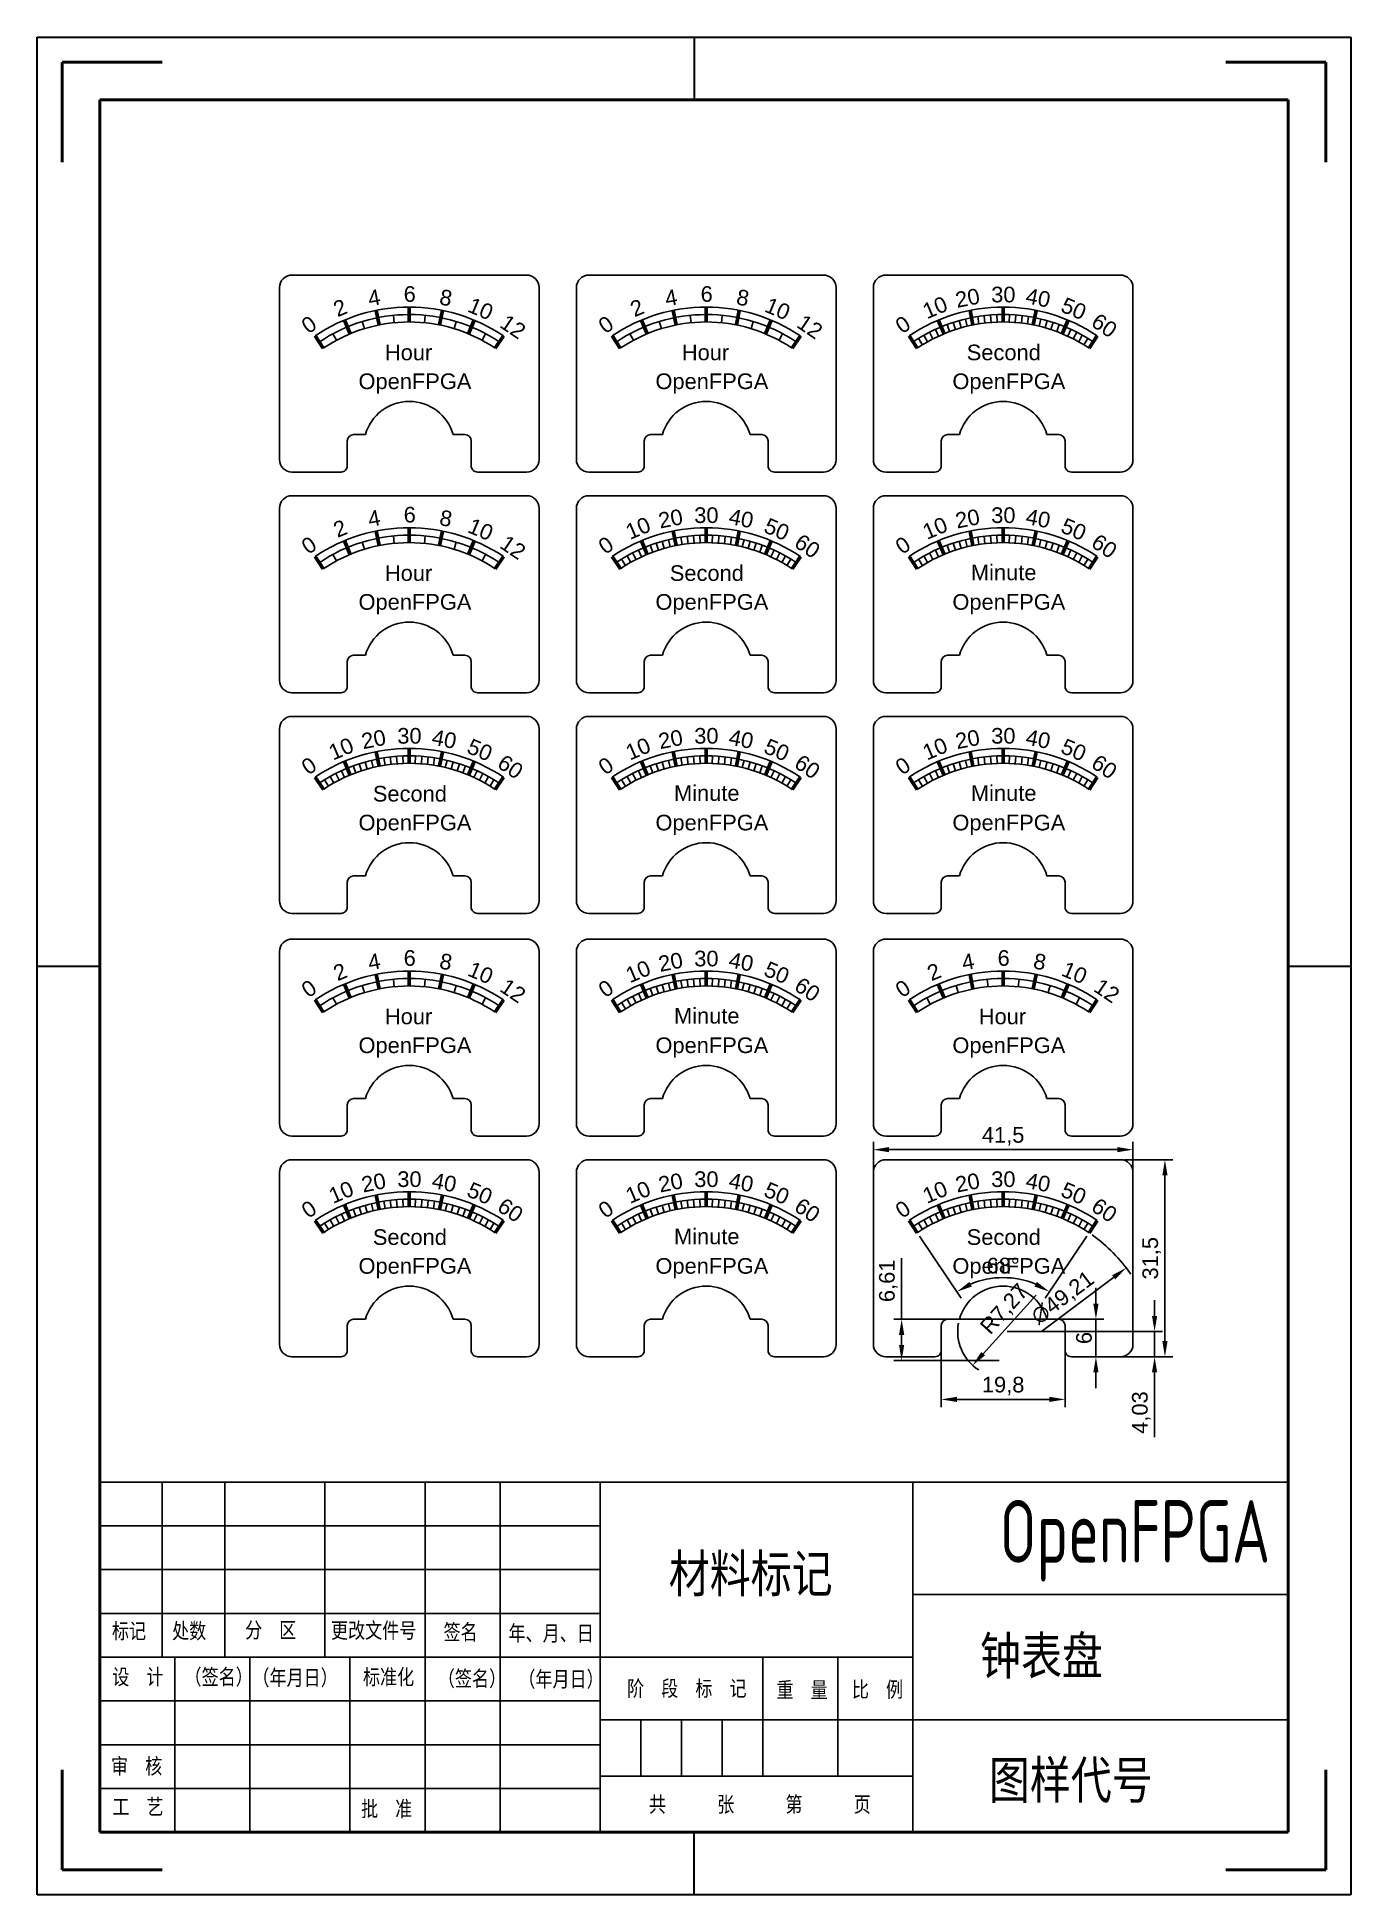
# Model space of a CAD drawing. Header units: millimetres. Extents: x 126 to 336, y 17 to 314.
import ezdxf

# ---------------------------------------------------------------- set-up
doc = ezdxf.new("R2010")
doc.units = ezdxf.units.MM
doc.layers.add('总内框线', color=7, linetype='Continuous', lineweight=50)
doc.layers.add('总外框线', color=7, linetype='Continuous', lineweight=30)
doc.styles.get("Standard").update_dxf_attribs({"font": 'arial.ttf'})
doc.styles.add('陈杰（2）', font='gbenor.shx', dxfattribs={"width": 0.8, "bigfont": 'gbcbig.shx'})
doc.dimstyles.new('ISO-25', dxfattribs={"dimtxt": 2.5, "dimasz": 2.5, "dimexe": 1.25, "dimexo": 0.625, "dimtad": 1, "dimtxsty": 'Standard', "dimcen": 2.5, "dimadec": 0, "dimazin": 0, "dimtfac": 1, "dimtmove": 0, "dimatfit": 3, "dimfxl": 1, "dimarcsym": 0})

# ---------------------------------------------------------------- blocks, each defined once
blk = doc.blocks.new('*D28')
at = {"color": 0, "lineweight": -2, "transparency": 16777216}
for p, q in [((259.23, 119.51), (259.23, 137.49)), ((300.73, 119.51), (300.73, 137.49)), ((261.73, 136.24), (298.23, 136.24))]:
    blk.add_line(p, q, dxfattribs=at)
at = {"color": 0, "transparency": 16777216}
for points in [[(261.73, 136.66), (261.73, 135.83), (259.23, 136.24)], [(298.23, 136.66), (298.23, 135.83), (300.73, 136.24)]]:
    blk.add_solid(points, dxfattribs=at)
at = {"layer": 'Defpoints', "color": 0, "transparency": 16777216}
for p in [(300.73, 136.24), (259.23, 118.88), (300.73, 118.88)]:
    blk.add_point(p, dxfattribs=at)
at = {"color": 0, "transparency": 16777216, "insert": (279.98, 138.37), "char_height": 2.5, "attachment_point": 5}
blk.add_mtext('41,5', dxfattribs=at)
blk = doc.blocks.new('*D29')
at = {"color": 0, "lineweight": -2, "transparency": 16777216}
for p, q in [((299.36, 134.63), (307.09, 134.63)), ((305.84, 132.13), (305.84, 105.63)), ((299.36, 103.13), (307.09, 103.13))]:
    blk.add_line(p, q, dxfattribs=at)
at = {"color": 0, "transparency": 16777216}
for points in [[(305.43, 132.13), (306.26, 132.13), (305.84, 134.63)], [(305.43, 105.63), (306.26, 105.63), (305.84, 103.13)]]:
    blk.add_solid(points, dxfattribs=at)
at = {"layer": 'Defpoints', "color": 0, "transparency": 16777216}
for p in [(298.73, 134.63), (298.73, 103.13), (305.84, 103.13)]:
    blk.add_point(p, dxfattribs=at)
at = {"color": 0, "transparency": 16777216, "insert": (303.72, 118.88), "char_height": 2.5, "attachment_point": 5, "rotation": 90}
blk.add_mtext('31,5', dxfattribs=at)
blk = doc.blocks.new('*D30')
at = {"color": 0, "lineweight": -2, "transparency": 16777216}
blk.add_line((285.26, 112.99), (276.78, 103.62), dxfattribs=at)
blk.add_arc((279.98, 107.16), 7.27, 169.1858, 237.7189, dxfattribs=at)
at = {"color": 0, "transparency": 16777216}
blk.add_solid([(276.47, 103.9), (277.09, 103.34), (275.1, 101.77)], dxfattribs=at)
at = {"layer": 'Defpoints', "color": 0, "transparency": 16777216}
for p in [(279.98, 107.16), (275.1, 101.77)]:
    blk.add_point(p, dxfattribs=at)
at = {"color": 0, "transparency": 16777216, "insert": (280.28, 110.66), "char_height": 2.5, "attachment_point": 5, "rotation": 47.8711}
blk.add_mtext('R7,27', dxfattribs=at)
blk = doc.blocks.new('*D31')
at = {"color": 0, "lineweight": -2, "transparency": 16777216}
for p, q in [((270.08, 105.51), (270.08, 95.06)), ((289.88, 105.51), (289.88, 95.06)), ((272.58, 96.31), (287.38, 96.31))]:
    blk.add_line(p, q, dxfattribs=at)
at = {"color": 0, "transparency": 16777216}
for points in [[(272.58, 96.73), (272.58, 95.9), (270.08, 96.31)], [(287.38, 96.73), (287.38, 95.9), (289.88, 96.31)]]:
    blk.add_solid(points, dxfattribs=at)
at = {"layer": 'Defpoints', "color": 0, "transparency": 16777216}
for p in [(270.08, 106.13), (289.88, 106.13), (289.88, 96.31)]:
    blk.add_point(p, dxfattribs=at)
at = {"color": 0, "transparency": 16777216, "insert": (279.98, 98.44), "char_height": 2.5, "attachment_point": 5}
blk.add_mtext('19,8', dxfattribs=at)
blk = doc.blocks.new('*D32')
at = {"color": 0, "lineweight": -2, "transparency": 16777216}
for p, q in [((294.81, 111.63), (294.81, 114.13)), ((288.56, 109.13), (296.06, 109.13)), ((294.81, 109.13), (294.81, 103.13)), ((295.43, 103.13), (296.06, 103.13)), ((294.81, 100.63), (294.81, 98.13))]:
    blk.add_line(p, q, dxfattribs=at)
at = {"color": 0, "transparency": 16777216}
for points in [[(294.39, 111.63), (295.22, 111.63), (294.81, 109.13)], [(294.39, 100.63), (295.22, 100.63), (294.81, 103.13)]]:
    blk.add_solid(points, dxfattribs=at)
at = {"layer": 'Defpoints', "color": 0, "transparency": 16777216}
for p in [(287.93, 109.13), (294.81, 103.13), (294.81, 103.13)]:
    blk.add_point(p, dxfattribs=at)
at = {"color": 0, "transparency": 16777216, "insert": (292.91, 106.13), "char_height": 2.5, "attachment_point": 5, "rotation": 90}
blk.add_mtext('6', dxfattribs=at)
blk = doc.blocks.new('*D33')
at = {"color": 0, "lineweight": -2, "transparency": 16777216}
for p, q in [((304.19, 109.66), (304.19, 112.16)), ((280.61, 107.16), (305.44, 107.16)), ((304.19, 107.16), (304.19, 103.13)), ((295.43, 103.13), (305.44, 103.13)), ((304.19, 100.63), (304.19, 90.29))]:
    blk.add_line(p, q, dxfattribs=at)
at = {"color": 0, "transparency": 16777216}
for points in [[(303.77, 109.66), (304.6, 109.66), (304.19, 107.16)], [(303.77, 100.63), (304.6, 100.63), (304.19, 103.13)]]:
    blk.add_solid(points, dxfattribs=at)
at = {"layer": 'Defpoints', "color": 0, "transparency": 16777216}
for p in [(279.98, 107.16), (294.81, 103.13), (304.19, 103.13)]:
    blk.add_point(p, dxfattribs=at)
at = {"color": 0, "transparency": 16777216, "insert": (302.06, 94.21), "char_height": 2.5, "attachment_point": 5, "rotation": 90}
blk.add_mtext('4,03', dxfattribs=at)
blk = doc.blocks.new('*D34')
at = {"color": 0, "lineweight": -2, "transparency": 16777216}
for p, q in [((266.61, 122.43), (273.28, 112.5)), ((293.36, 122.43), (286.68, 112.5))]:
    blk.add_line(p, q, dxfattribs=at)
blk.add_arc((279.98, 102.53), 13.26, 66.9169, 113.0831, dxfattribs=at)
at = {"color": 0, "transparency": 16777216}
for points in [[(274.98, 114.36), (274.58, 115.09), (272.59, 113.53)], [(285.38, 115.09), (284.98, 114.36), (287.38, 113.53)]]:
    blk.add_solid(points, dxfattribs=at)
at = {"layer": 'Defpoints', "color": 0, "transparency": 16777216}
for p in [(264.93, 124.92), (295.03, 124.92), (266.26, 122.95), (293.71, 122.95), (282.58, 115.53)]:
    blk.add_point(p, dxfattribs=at)
at = {"color": 0, "transparency": 16777216, "insert": (279.98, 117.69), "char_height": 2.5, "attachment_point": 5}
blk.add_mtext('68°', dxfattribs=at)
blk = doc.blocks.new('*D35')
at = {"color": 0, "lineweight": -2, "transparency": 16777216}
blk.add_line((286.12, 107.15), (297.64, 115.82), dxfattribs=at)
blk.add_arc((279.98, 102.53), 24.61, 34.0599, 54.6448, dxfattribs=at)
at = {"color": 0, "transparency": 16777216}
blk.add_solid([(297.39, 116.16), (297.9, 115.49), (299.64, 117.33)], dxfattribs=at)
at = {"layer": 'Defpoints', "color": 0, "transparency": 16777216}
for p in [(299.64, 117.33), (260.32, 87.73)]:
    blk.add_point(p, dxfattribs=at)
at = {"color": 0, "transparency": 16777216, "insert": (289.58, 112.47), "char_height": 2.5, "attachment_point": 5, "rotation": 36.9704}
blk.add_mtext('∅49,21', dxfattribs=at)
blk = doc.blocks.new('*D36')
at = {"color": 0, "lineweight": -2, "transparency": 16777216}
for p, q in [((263.75, 109.13), (263.75, 118.91)), ((287.1, 109.13), (262.5, 109.13)), ((263.75, 105.03), (263.75, 106.63)), ((279.36, 102.53), (262.5, 102.53))]:
    blk.add_line(p, q, dxfattribs=at)
at = {"color": 0, "transparency": 16777216}
for points in [[(263.33, 106.63), (264.17, 106.63), (263.75, 109.13)], [(263.33, 105.03), (264.17, 105.03), (263.75, 102.53)]]:
    blk.add_solid(points, dxfattribs=at)
at = {"layer": 'Defpoints', "color": 0, "transparency": 16777216}
for p in [(263.75, 109.13), (287.72, 109.13), (279.98, 102.53)]:
    blk.add_point(p, dxfattribs=at)
at = {"color": 0, "transparency": 16777216, "insert": (261.62, 115.27), "char_height": 2.5, "attachment_point": 5, "rotation": 90}
blk.add_mtext('6,61', dxfattribs=at)

msp = doc.modelspace()

# ---------------------------------------------------------------- linework, layer by layer
at = {"lineweight": 60}
for p, q in [((180.222, 268.09), (179.757, 270.417)), ((185.044, 268.567), (185.044, 270.94)), ((189.866, 268.09), (190.331, 270.417)), ((227.691, 268.09), (227.226, 270.417)), ((232.513, 268.567), (232.513, 270.94)), ((237.335, 268.09), (237.8, 270.417)), ((275.16, 268.09), (274.695, 270.417)), ((279.982, 268.567), (279.982, 270.94)), ((284.804, 268.09), (285.269, 270.417)), ((175.587, 266.677), (174.675, 268.868)), ((194.5, 266.677), (195.412, 268.868)), ((223.056, 266.677), (222.144, 268.868)), ((241.969, 266.677), (242.881, 268.868)), ((270.526, 266.677), (269.614, 268.868)), ((289.439, 266.677), (290.35, 268.868)), ((169.996, 266.353), (171.294, 264.367)), ((198.769, 264.384), (200.092, 266.353)), ((217.465, 266.353), (218.763, 264.367)), ((246.238, 264.384), (247.561, 266.353)), ((266.257, 264.384), (264.934, 266.353)), ((293.707, 264.384), (295.03, 266.353)), ((180.222, 232.814), (179.757, 235.141)), ((185.044, 233.291), (185.044, 235.664)), ((189.866, 232.814), (190.331, 235.141)), ((227.691, 232.814), (227.226, 235.141)), ((232.513, 233.291), (232.513, 235.664)), ((237.335, 232.814), (237.8, 235.141)), ((275.16, 232.814), (274.695, 235.141)), ((279.982, 233.291), (279.982, 235.664)), ((284.804, 232.814), (285.269, 235.141)), ((175.587, 231.402), (174.675, 233.592)), ((194.5, 231.402), (195.412, 233.592)), ((223.056, 231.402), (222.144, 233.592)), ((241.969, 231.402), (242.881, 233.592)), ((270.526, 231.402), (269.614, 233.592)), ((289.439, 231.402), (290.35, 233.592)), ((169.996, 231.078), (171.294, 229.091)), ((198.769, 229.108), (200.092, 231.078)), ((218.788, 229.108), (217.465, 231.078)), ((246.238, 229.108), (247.561, 231.078)), ((264.934, 231.078), (266.232, 229.091)), ((293.707, 229.108), (295.03, 231.078)), ((180.222, 197.539), (179.757, 199.866)), ((185.044, 198.016), (185.044, 200.389)), ((189.866, 197.539), (190.331, 199.866)), ((227.691, 197.539), (227.226, 199.866)), ((232.513, 198.016), (232.513, 200.389)), ((237.335, 197.539), (237.8, 199.866)), ((275.16, 197.539), (274.695, 199.866)), ((279.982, 198.016), (279.982, 200.389)), ((284.804, 197.539), (285.269, 199.866)), ((175.587, 196.126), (174.675, 198.317)), ((194.5, 196.126), (195.412, 198.317)), ((223.056, 196.126), (222.144, 198.317)), ((241.969, 196.126), (242.881, 198.317)), ((270.526, 196.126), (269.614, 198.317)), ((289.439, 196.126), (290.35, 198.317)), ((171.319, 193.833), (169.996, 195.802)), ((198.769, 193.833), (200.092, 195.802)), ((217.465, 195.802), (218.763, 193.816)), ((246.238, 193.833), (247.561, 195.802)), ((264.934, 195.802), (266.232, 193.816)), ((293.707, 193.833), (295.03, 195.802)), ((180.222, 161.933), (179.757, 164.26)), ((185.044, 162.41), (185.044, 164.783)), ((189.866, 161.933), (190.331, 164.26)), ((227.691, 161.933), (227.226, 164.26)), ((232.513, 162.41), (232.513, 164.783)), ((237.335, 161.933), (237.8, 164.26)), ((275.16, 161.933), (274.695, 164.26)), ((279.982, 162.41), (279.982, 164.783)), ((284.804, 161.933), (285.269, 164.26)), ((175.587, 160.52), (174.675, 162.711)), ((194.5, 160.52), (195.412, 162.711)), ((223.056, 160.52), (222.144, 162.711)), ((241.969, 160.52), (242.881, 162.711)), ((270.526, 160.52), (269.614, 162.711)), ((289.439, 160.52), (290.35, 162.711)), ((169.996, 160.196), (171.294, 158.21)), ((198.769, 158.227), (200.092, 160.196)), ((217.465, 160.196), (218.763, 158.21)), ((246.238, 158.227), (247.561, 160.196)), ((264.934, 160.196), (266.232, 158.21)), ((293.707, 158.227), (295.03, 160.196)), ((180.222, 126.657), (179.757, 128.984)), ((185.044, 127.134), (185.044, 129.507)), ((189.866, 126.657), (190.331, 128.984)), ((227.691, 126.657), (227.226, 128.984)), ((232.513, 127.134), (232.513, 129.507)), ((237.335, 126.657), (237.8, 128.984)), ((275.16, 126.657), (274.695, 128.984)), ((279.982, 127.134), (279.982, 129.507)), ((284.804, 126.657), (285.269, 128.984)), ((171.319, 122.951), (169.996, 124.921)), ((175.587, 125.245), (174.675, 127.435)), ((194.5, 125.245), (195.412, 127.435)), ((198.769, 122.951), (200.092, 124.921)), ((217.465, 124.921), (218.763, 122.934)), ((223.056, 125.245), (222.144, 127.435)), ((241.969, 125.245), (242.881, 127.435)), ((246.238, 122.951), (247.561, 124.921)), ((266.257, 122.951), (264.934, 124.921)), ((270.526, 125.245), (269.614, 127.435)), ((289.439, 125.245), (290.35, 127.435)), ((293.707, 122.951), (295.03, 124.921))]:
    msp.add_line(p, q, dxfattribs=at)
for p, q in [((185.044, 270.94), (185.044, 268.567)), ((232.513, 270.94), (232.513, 268.567)), ((279.982, 270.94), (279.982, 268.567)), ((177.87, 267.498), (177.524, 268.633)), ((182.621, 268.447), (182.504, 269.628)), ((187.464, 268.448), (187.58, 269.628)), ((192.22, 267.497), (192.566, 268.632)), ((225.339, 267.498), (224.993, 268.633)), ((230.09, 268.447), (229.973, 269.628)), ((234.933, 268.448), (235.05, 269.628)), ((239.69, 267.497), (240.036, 268.632)), ((269.141, 267.364), (269.64, 266.288)), ((271.013, 268.144), (271.426, 267.031)), ((271.976, 268.479), (272.344, 267.351)), ((272.952, 268.777), (273.275, 267.635)), ((273.937, 269.035), (274.215, 267.882)), ((275.926, 269.432), (276.113, 268.261)), ((276.935, 269.573), (277.075, 268.395)), ((277.951, 269.673), (278.044, 268.49)), ((278.968, 269.733), (279.015, 268.548)), ((280.996, 269.733), (280.949, 268.548)), ((282.013, 269.673), (281.92, 268.49)), ((283.029, 269.573), (282.889, 268.395)), ((284.038, 269.432), (283.851, 268.261)), ((286.027, 269.035), (285.749, 267.882)), ((287.012, 268.777), (286.689, 267.635)), ((287.989, 268.479), (287.62, 267.351)), ((288.951, 268.144), (288.538, 267.031)), ((290.823, 267.364), (290.324, 266.288)), ((171.319, 264.384), (169.996, 266.353)), ((173.397, 265.636), (172.835, 266.681)), ((196.691, 265.636), (197.253, 266.681)), ((218.788, 264.384), (217.465, 266.353)), ((220.866, 265.636), (220.304, 266.681)), ((244.16, 265.636), (244.722, 266.681)), ((266.448, 265.918), (267.071, 264.908)), ((267.326, 266.435), (267.908, 265.401)), ((268.225, 266.918), (268.766, 265.862)), ((291.739, 266.918), (291.198, 265.862)), ((292.638, 266.435), (292.056, 265.401)), ((293.516, 265.918), (292.893, 264.908)), ((178.044, 250.567), (176.144, 250.567)), ((192.044, 250.567), (193.944, 250.567)), ((225.513, 250.567), (223.613, 250.567)), ((239.513, 250.567), (241.413, 250.567)), ((272.982, 250.567), (271.082, 250.567)), ((286.982, 250.567), (288.882, 250.567)), ((185.044, 235.664), (185.044, 233.291)), ((232.513, 235.664), (232.513, 233.291)), ((279.982, 235.664), (279.982, 233.291)), ((177.87, 232.222), (177.524, 233.357)), ((182.621, 233.172), (182.504, 234.352)), ((187.464, 233.172), (187.58, 234.353)), ((192.22, 232.221), (192.566, 233.356)), ((221.672, 232.089), (222.171, 231.012)), ((223.544, 232.868), (223.957, 231.756)), ((224.506, 233.204), (224.875, 232.076)), ((225.483, 233.501), (225.806, 232.36)), ((226.468, 233.759), (226.746, 232.606)), ((228.457, 234.157), (228.644, 232.985)), ((229.466, 234.297), (229.606, 233.119)), ((230.482, 234.398), (230.575, 233.215)), ((231.499, 234.458), (231.546, 233.272)), ((233.527, 234.458), (233.48, 233.272)), ((234.544, 234.398), (234.451, 233.215)), ((235.56, 234.297), (235.42, 233.119)), ((236.569, 234.157), (236.382, 232.985)), ((238.558, 233.759), (238.28, 232.606)), ((239.543, 233.501), (239.22, 232.36)), ((240.519, 233.204), (240.151, 232.076)), ((241.482, 232.868), (241.069, 231.756)), ((243.354, 232.089), (242.855, 231.012)), ((269.141, 232.089), (269.64, 231.012)), ((271.013, 232.868), (271.426, 231.756)), ((271.976, 233.204), (272.344, 232.076)), ((272.952, 233.501), (273.275, 232.36)), ((273.937, 233.759), (274.215, 232.606)), ((275.926, 234.157), (276.113, 232.985)), ((276.935, 234.297), (277.075, 233.119)), ((277.951, 234.398), (278.044, 233.215)), ((278.968, 234.458), (279.015, 233.272)), ((280.996, 234.458), (280.949, 233.272)), ((282.013, 234.398), (281.92, 233.215)), ((283.029, 234.297), (282.889, 233.119)), ((284.038, 234.157), (283.851, 232.985)), ((286.027, 233.759), (285.749, 232.606)), ((287.012, 233.501), (286.689, 232.36)), ((287.989, 233.204), (287.62, 232.076)), ((288.951, 232.868), (288.538, 231.756)), ((290.823, 232.089), (290.324, 231.012)), ((171.319, 229.108), (169.996, 231.078)), ((173.397, 230.36), (172.835, 231.405)), ((196.691, 230.36), (197.253, 231.405)), ((218.979, 230.642), (219.602, 229.632)), ((219.857, 231.159), (220.439, 230.126)), ((220.756, 231.642), (221.297, 230.586)), ((244.27, 231.642), (243.729, 230.586)), ((245.169, 231.159), (244.587, 230.126)), ((246.047, 230.642), (245.424, 229.632)), ((266.257, 229.108), (264.934, 231.078)), ((266.448, 230.642), (267.071, 229.632)), ((267.326, 231.159), (267.908, 230.126)), ((268.225, 231.642), (268.766, 230.586)), ((291.739, 231.642), (291.198, 230.586)), ((292.638, 231.159), (292.056, 230.126)), ((293.516, 230.642), (292.893, 229.632)), ((178.044, 215.291), (176.144, 215.291)), ((192.044, 215.291), (193.944, 215.291)), ((225.513, 215.291), (223.613, 215.291)), ((239.513, 215.291), (241.413, 215.291)), ((272.982, 215.291), (271.082, 215.291)), ((286.982, 215.291), (288.882, 215.291)), ((181.997, 199.022), (182.137, 197.843)), ((183.013, 199.122), (183.106, 197.939)), ((184.03, 199.182), (184.076, 197.997)), ((185.044, 200.389), (185.044, 198.016)), ((186.058, 199.182), (186.011, 197.997)), ((187.075, 199.122), (186.982, 197.939)), ((188.091, 199.022), (187.95, 197.843)), ((229.466, 199.022), (229.606, 197.843)), ((230.482, 199.122), (230.575, 197.939)), ((231.499, 199.182), (231.546, 197.997)), ((232.513, 200.389), (232.513, 198.016)), ((233.527, 199.182), (233.48, 197.997)), ((234.544, 199.122), (234.451, 197.939)), ((235.56, 199.022), (235.42, 197.843)), ((276.935, 199.022), (277.075, 197.843)), ((277.951, 199.122), (278.044, 197.939)), ((278.968, 199.182), (279.015, 197.997)), ((279.982, 200.389), (279.982, 198.016)), ((280.996, 199.182), (280.949, 197.997)), ((282.013, 199.122), (281.92, 197.939)), ((283.029, 199.022), (282.889, 197.843)), ((173.287, 196.367), (173.828, 195.311)), ((174.203, 196.813), (174.702, 195.737)), ((176.075, 197.593), (176.488, 196.48)), ((177.037, 197.928), (177.406, 196.8)), ((178.014, 198.226), (178.337, 197.084)), ((178.999, 198.484), (179.277, 197.33)), ((180.988, 198.881), (181.174, 197.709)), ((189.1, 198.881), (188.913, 197.709)), ((191.088, 198.484), (190.81, 197.33)), ((192.074, 198.226), (191.751, 197.084)), ((193.05, 197.928), (192.682, 196.8)), ((194.013, 197.593), (193.6, 196.48)), ((195.885, 196.813), (195.386, 195.737)), ((196.801, 196.367), (196.26, 195.311)), ((220.756, 196.367), (221.297, 195.311)), ((221.672, 196.813), (222.171, 195.737)), ((223.544, 197.593), (223.957, 196.48)), ((224.506, 197.928), (224.875, 196.8)), ((225.483, 198.226), (225.806, 197.084)), ((226.468, 198.484), (226.746, 197.33)), ((228.457, 198.881), (228.644, 197.709)), ((236.569, 198.881), (236.382, 197.709)), ((238.558, 198.484), (238.28, 197.33)), ((239.543, 198.226), (239.22, 197.084)), ((240.519, 197.928), (240.151, 196.8)), ((241.482, 197.593), (241.069, 196.48)), ((243.354, 196.813), (242.855, 195.737)), ((244.27, 196.367), (243.729, 195.311)), ((268.225, 196.367), (268.766, 195.311)), ((269.141, 196.813), (269.64, 195.737)), ((271.013, 197.593), (271.426, 196.48)), ((271.976, 197.928), (272.344, 196.8)), ((272.952, 198.226), (273.275, 197.084)), ((273.937, 198.484), (274.215, 197.33)), ((275.926, 198.881), (276.113, 197.709)), ((284.038, 198.881), (283.851, 197.709)), ((286.027, 198.484), (285.749, 197.33)), ((287.012, 198.226), (286.689, 197.084)), ((287.989, 197.928), (287.62, 196.8)), ((288.951, 197.593), (288.538, 196.48)), ((290.823, 196.813), (290.324, 195.737)), ((291.739, 196.367), (291.198, 195.311)), ((171.51, 195.366), (172.133, 194.356)), ((172.388, 195.884), (172.97, 194.85)), ((197.7, 195.884), (197.118, 194.85)), ((198.578, 195.366), (197.955, 194.356)), ((218.788, 193.833), (217.465, 195.802)), ((218.979, 195.366), (219.602, 194.356)), ((219.857, 195.884), (220.439, 194.85)), ((245.169, 195.884), (244.587, 194.85)), ((246.047, 195.366), (245.424, 194.356)), ((266.257, 193.833), (264.934, 195.802)), ((266.448, 195.366), (267.071, 194.356)), ((267.326, 195.884), (267.908, 194.85)), ((292.638, 195.884), (292.056, 194.85)), ((293.516, 195.366), (292.893, 194.356)), ((178.044, 180.016), (176.144, 180.016)), ((192.044, 180.016), (193.944, 180.016)), ((225.513, 180.016), (223.613, 180.016)), ((239.513, 180.016), (241.413, 180.016)), ((272.982, 180.016), (271.082, 180.016)), ((286.982, 180.016), (288.882, 180.016)), ((182.621, 162.29), (182.504, 163.471)), ((185.044, 164.783), (185.044, 162.41)), ((187.464, 162.29), (187.58, 163.471)), ((229.466, 163.416), (229.606, 162.238)), ((230.482, 163.516), (230.575, 162.333)), ((231.499, 163.576), (231.546, 162.391)), ((232.513, 164.783), (232.513, 162.41)), ((233.527, 163.576), (233.48, 162.391)), ((234.544, 163.516), (234.451, 162.333)), ((235.56, 163.416), (235.42, 162.238)), ((277.559, 162.29), (277.443, 163.471)), ((279.982, 164.783), (279.982, 162.41)), ((282.402, 162.29), (282.519, 163.471)), ((173.397, 159.479), (172.835, 160.524)), ((177.87, 161.341), (177.524, 162.476)), ((192.22, 161.34), (192.566, 162.475)), ((196.691, 159.479), (197.253, 160.524)), ((220.756, 160.761), (221.297, 159.705)), ((221.672, 161.207), (222.171, 160.131)), ((223.544, 161.987), (223.957, 160.874)), ((224.506, 162.322), (224.875, 161.194)), ((225.483, 162.62), (225.806, 161.478)), ((226.468, 162.878), (226.746, 161.725)), ((228.457, 163.275), (228.644, 162.104)), ((236.569, 163.275), (236.382, 162.104)), ((238.558, 162.878), (238.28, 161.725)), ((239.543, 162.62), (239.22, 161.478)), ((240.519, 162.322), (240.151, 161.194)), ((241.482, 161.987), (241.069, 160.874)), ((243.354, 161.207), (242.855, 160.131)), ((244.27, 160.761), (243.729, 159.705)), ((268.335, 159.479), (267.773, 160.524)), ((272.808, 161.341), (272.462, 162.476)), ((287.159, 161.34), (287.505, 162.475)), ((291.629, 159.479), (292.191, 160.524)), ((171.319, 158.227), (169.996, 160.196)), ((218.788, 158.227), (217.465, 160.196)), ((218.979, 159.761), (219.602, 158.751)), ((219.857, 160.278), (220.439, 159.244)), ((245.169, 160.278), (244.587, 159.244)), ((246.047, 159.761), (245.424, 158.751)), ((266.257, 158.227), (264.934, 160.196)), ((178.044, 144.41), (176.144, 144.41)), ((192.044, 144.41), (193.944, 144.41)), ((225.513, 144.41), (223.613, 144.41)), ((239.513, 144.41), (241.413, 144.41)), ((272.982, 144.41), (271.082, 144.41)), ((286.982, 144.41), (288.882, 144.41)), ((180.988, 128), (181.174, 126.828)), ((181.997, 128.14), (182.137, 126.962)), ((183.013, 128.241), (183.106, 127.058)), ((184.03, 128.301), (184.076, 127.115)), ((185.044, 129.507), (185.044, 127.134)), ((186.058, 128.301), (186.011, 127.115)), ((187.075, 128.241), (186.982, 127.058)), ((188.091, 128.14), (187.95, 126.962)), ((189.1, 128), (188.913, 126.828)), ((228.457, 128), (228.644, 126.828)), ((229.466, 128.14), (229.606, 126.962)), ((230.482, 128.241), (230.575, 127.058)), ((231.499, 128.301), (231.546, 127.115)), ((232.513, 129.507), (232.513, 127.134)), ((233.527, 128.301), (233.48, 127.115)), ((234.544, 128.241), (234.451, 127.058)), ((235.56, 128.14), (235.42, 126.962)), ((236.569, 128), (236.382, 126.828)), ((275.926, 128), (276.113, 126.828)), ((276.935, 128.14), (277.075, 126.962)), ((277.951, 128.241), (278.044, 127.058)), ((278.968, 128.301), (279.015, 127.115)), ((279.982, 129.507), (279.982, 127.134)), ((280.996, 128.301), (280.949, 127.115)), ((282.013, 128.241), (281.92, 127.058)), ((283.029, 128.14), (282.889, 126.962)), ((284.038, 128), (283.851, 126.828)), ((172.388, 125.002), (172.97, 123.969)), ((173.287, 125.485), (173.828, 124.429)), ((174.203, 125.932), (174.702, 124.855)), ((176.075, 126.711), (176.488, 125.599)), ((177.037, 127.047), (177.406, 125.919)), ((178.014, 127.344), (178.337, 126.203)), ((178.999, 127.602), (179.277, 126.449)), ((191.088, 127.602), (190.81, 126.449)), ((192.074, 127.344), (191.751, 126.203)), ((193.05, 127.047), (192.682, 125.919)), ((194.013, 126.711), (193.6, 125.599)), ((195.885, 125.932), (195.386, 124.855)), ((196.801, 125.485), (196.26, 124.429)), ((197.7, 125.002), (197.118, 123.969)), ((218.788, 122.951), (217.465, 124.921)), ((219.857, 125.002), (220.439, 123.969)), ((220.756, 125.485), (221.297, 124.429)), ((221.672, 125.932), (222.171, 124.855)), ((223.544, 126.711), (223.957, 125.599)), ((224.506, 127.047), (224.875, 125.919)), ((225.483, 127.344), (225.806, 126.203)), ((226.468, 127.602), (226.746, 126.449)), ((238.558, 127.602), (238.28, 126.449)), ((239.543, 127.344), (239.22, 126.203)), ((240.519, 127.047), (240.151, 125.919)), ((241.482, 126.711), (241.069, 125.599)), ((243.354, 125.932), (242.855, 124.855)), ((244.27, 125.485), (243.729, 124.429)), ((245.169, 125.002), (244.587, 123.969)), ((267.326, 125.002), (267.908, 123.969)), ((268.225, 125.485), (268.766, 124.429)), ((269.141, 125.932), (269.64, 124.855)), ((271.013, 126.711), (271.426, 125.599)), ((271.976, 127.047), (272.344, 125.919)), ((272.952, 127.344), (273.275, 126.203)), ((273.937, 127.602), (274.215, 126.449)), ((286.027, 127.602), (285.749, 126.449)), ((287.012, 127.344), (286.689, 126.203)), ((287.989, 127.047), (287.62, 125.919)), ((288.951, 126.711), (288.538, 125.599)), ((290.823, 125.932), (290.324, 124.855)), ((291.739, 125.485), (291.198, 124.429)), ((292.638, 125.002), (292.056, 123.969)), ((171.51, 124.485), (172.133, 123.475)), ((198.578, 124.485), (197.955, 123.475)), ((218.979, 124.485), (219.602, 123.475)), ((246.047, 124.485), (245.424, 123.475)), ((266.448, 124.485), (267.071, 123.475)), ((293.516, 124.485), (292.893, 123.475)), ((178.044, 109.134), (176.144, 109.134)), ((192.044, 109.134), (193.944, 109.134)), ((225.513, 109.134), (223.613, 109.134)), ((239.513, 109.134), (241.413, 109.134)), ((272.982, 109.134), (271.082, 109.134)), ((286.982, 109.134), (288.882, 109.134)), ((135.561, 83.103), (325.561, 83.103)), ((135.561, 27.103), (135.561, 83.103)), ((145.561, 83.103), (145.561, 55.103)), ((155.561, 83.103), (155.561, 55.103)), ((171.561, 83.103), (171.561, 55.103)), ((187.561, 83.103), (187.561, 55.103)), ((199.561, 83.103), (199.561, 27.103)), ((215.561, 83.103), (215.561, 27.103)), ((265.561, 27.103), (265.561, 83.103)), ((135.561, 76.103), (215.561, 76.103)), ((135.561, 69.103), (215.561, 69.103)), ((265.561, 65.103), (325.561, 65.103)), ((135.561, 62.103), (215.561, 62.103)), ((135.561, 55.103), (265.561, 55.103)), ((147.561, 55.103), (147.561, 27.103)), ((159.561, 55.103), (159.561, 27.103)), ((175.561, 55.103), (175.561, 27.103)), ((187.561, 55.103), (187.561, 27.103)), ((241.561, 36.103), (241.561, 55.103)), ((253.561, 36.103), (253.561, 55.103)), ((135.561, 48.103), (215.561, 48.103)), ((215.561, 45.103), (265.561, 45.103)), ((222.061, 45.103), (222.061, 36.103)), ((228.561, 45.103), (228.561, 36.103)), ((235.061, 45.103), (235.061, 36.103)), ((265.561, 45.103), (325.561, 45.103)), ((135.561, 41.103), (215.561, 41.103)), ((215.561, 36.103), (265.561, 36.103)), ((135.561, 34.103), (215.561, 34.103))]:
    msp.add_line(p, q)
for points in [[(194.944, 249.567), (194.944, 245.567, 0.4142136), (195.944, 244.567), (203.794, 244.567, 0.4142136), (205.794, 246.567), (205.794, 274.067, 0.4142136), (203.794, 276.067), (166.294, 276.067, 0.4142136), (164.294, 274.067), (164.294, 246.567, 0.4142136), (166.294, 244.567), (174.144, 244.567, 0.4142136), (175.144, 245.567), (175.144, 249.567)], [(242.413, 249.567), (242.413, 245.567, 0.4142136), (243.413, 244.567), (251.263, 244.567, 0.4142136), (253.263, 246.567), (253.263, 274.067, 0.4142136), (251.263, 276.067), (213.763, 276.067, 0.4142136), (211.763, 274.067), (211.763, 246.567, 0.4142136), (213.763, 244.567), (221.613, 244.567, 0.4142136), (222.613, 245.567), (222.613, 249.567)], [(289.882, 249.567), (289.882, 245.567, 0.4142136), (290.882, 244.567), (298.732, 244.567, 0.4142136), (300.732, 246.567), (300.732, 274.067, 0.4142136), (298.732, 276.067), (261.232, 276.067, 0.4142136), (259.232, 274.067), (259.232, 246.567, 0.4142136), (261.232, 244.567), (269.082, 244.567, 0.4142136), (270.082, 245.567), (270.082, 249.567)], [(194.944, 214.291), (194.944, 210.291, 0.4142136), (195.944, 209.291), (203.794, 209.291, 0.4142136), (205.794, 211.291), (205.794, 238.791, 0.4142136), (203.794, 240.791), (166.294, 240.791, 0.4142136), (164.294, 238.791), (164.294, 211.291, 0.4142136), (166.294, 209.291), (174.144, 209.291, 0.4142136), (175.144, 210.291), (175.144, 214.291)], [(242.413, 214.291), (242.413, 210.291, 0.4142136), (243.413, 209.291), (251.263, 209.291, 0.4142136), (253.263, 211.291), (253.263, 238.791, 0.4142136), (251.263, 240.791), (213.763, 240.791, 0.4142136), (211.763, 238.791), (211.763, 211.291, 0.4142136), (213.763, 209.291), (221.613, 209.291, 0.4142136), (222.613, 210.291), (222.613, 214.291)], [(289.882, 214.291), (289.882, 210.291, 0.4142136), (290.882, 209.291), (298.732, 209.291, 0.4142136), (300.732, 211.291), (300.732, 238.791, 0.4142136), (298.732, 240.791), (261.232, 240.791, 0.4142136), (259.232, 238.791), (259.232, 211.291, 0.4142136), (261.232, 209.291), (269.082, 209.291, 0.4142136), (270.082, 210.291), (270.082, 214.291)], [(194.944, 179.016), (194.944, 175.016, 0.4142136), (195.944, 174.016), (203.794, 174.016, 0.4142136), (205.794, 176.016), (205.794, 203.516, 0.4142136), (203.794, 205.516), (166.294, 205.516, 0.4142136), (164.294, 203.516), (164.294, 176.016, 0.4142136), (166.294, 174.016), (174.144, 174.016, 0.4142136), (175.144, 175.016), (175.144, 179.016)], [(242.413, 179.016), (242.413, 175.016, 0.4142136), (243.413, 174.016), (251.263, 174.016, 0.4142136), (253.263, 176.016), (253.263, 203.516, 0.4142136), (251.263, 205.516), (213.763, 205.516, 0.4142136), (211.763, 203.516), (211.763, 176.016, 0.4142136), (213.763, 174.016), (221.613, 174.016, 0.4142136), (222.613, 175.016), (222.613, 179.016)], [(289.882, 179.016), (289.882, 175.016, 0.4142136), (290.882, 174.016), (298.732, 174.016, 0.4142136), (300.732, 176.016), (300.732, 203.516, 0.4142136), (298.732, 205.516), (261.232, 205.516, 0.4142136), (259.232, 203.516), (259.232, 176.016, 0.4142136), (261.232, 174.016), (269.082, 174.016, 0.4142136), (270.082, 175.016), (270.082, 179.016)], [(194.944, 143.41), (194.944, 139.41, 0.4142136), (195.944, 138.41), (203.794, 138.41, 0.4142136), (205.794, 140.41), (205.794, 167.91, 0.4142136), (203.794, 169.91), (166.294, 169.91, 0.4142136), (164.294, 167.91), (164.294, 140.41, 0.4142136), (166.294, 138.41), (174.144, 138.41, 0.4142136), (175.144, 139.41), (175.144, 143.41)], [(242.413, 143.41), (242.413, 139.41, 0.4142136), (243.413, 138.41), (251.263, 138.41, 0.4142136), (253.263, 140.41), (253.263, 167.91, 0.4142136), (251.263, 169.91), (213.763, 169.91, 0.4142136), (211.763, 167.91), (211.763, 140.41, 0.4142136), (213.763, 138.41), (221.613, 138.41, 0.4142136), (222.613, 139.41), (222.613, 143.41)], [(289.882, 143.41), (289.882, 139.41, 0.4142136), (290.882, 138.41), (298.732, 138.41, 0.4142136), (300.732, 140.41), (300.732, 167.91, 0.4142136), (298.732, 169.91), (261.232, 169.91, 0.4142136), (259.232, 167.91), (259.232, 140.41, 0.4142136), (261.232, 138.41), (269.082, 138.41, 0.4142136), (270.082, 139.41), (270.082, 143.41)], [(194.944, 108.134), (194.944, 104.134, 0.4142136), (195.944, 103.134), (203.794, 103.134, 0.4142136), (205.794, 105.134), (205.794, 132.634, 0.4142136), (203.794, 134.634), (166.294, 134.634, 0.4142136), (164.294, 132.634), (164.294, 105.134, 0.4142136), (166.294, 103.134), (174.144, 103.134, 0.4142136), (175.144, 104.134), (175.144, 108.134)], [(242.413, 108.134), (242.413, 104.134, 0.4142136), (243.413, 103.134), (251.263, 103.134, 0.4142136), (253.263, 105.134), (253.263, 132.634, 0.4142136), (251.263, 134.634), (213.763, 134.634, 0.4142136), (211.763, 132.634), (211.763, 105.134, 0.4142136), (213.763, 103.134), (221.613, 103.134, 0.4142136), (222.613, 104.134), (222.613, 108.134)], [(289.882, 108.134), (289.882, 104.134, 0.4142136), (290.882, 103.134), (298.732, 103.134, 0.4142136), (300.732, 105.134), (300.732, 132.634, 0.4142136), (298.732, 134.634), (261.232, 134.634, 0.4142136), (259.232, 132.634), (259.232, 105.134, 0.4142136), (261.232, 103.134), (269.082, 103.134, 0.4142136), (270.082, 104.134), (270.082, 108.134)]]:
    msp.add_lwpolyline(points, format="xyb")
for centre, radius, start, end in [((185.044, 243.959), 26.98, 56.1, 123.9), ((232.513, 243.959), 26.98, 56.1, 123.9), ((279.982, 243.959), 26.98, 56.1, 123.9), ((185.044, 243.959), 25.794, 56.1, 123.9339), ((185.044, 243.959), 24.607, 56.1, 123.97106), ((232.513, 243.959), 25.794, 56.1, 123.9339), ((232.513, 243.959), 24.607, 56.1, 123.97106), ((279.982, 243.959), 25.794, 56.1, 123.9), ((279.982, 243.959), 24.607, 56.1, 123.9), ((185.044, 248.594), 7.273, 15.73815, 164.26185), ((232.513, 248.594), 7.273, 15.73815, 164.26185), ((279.982, 248.594), 7.273, 15.73815, 164.26185), ((176.144, 249.567), 1, 90, 180), ((193.944, 249.567), 1, 0, 90), ((223.613, 249.567), 1, 90, 180), ((241.413, 249.567), 1, 0, 90), ((271.082, 249.567), 1, 90, 180), ((288.882, 249.567), 1, 0, 90), ((185.044, 208.684), 26.98, 56.1, 123.9), ((232.513, 208.684), 26.98, 56.1, 123.9), ((279.982, 208.684), 26.98, 56.1, 123.9), ((185.044, 208.684), 25.794, 56.1, 123.9339), ((185.044, 208.684), 24.607, 56.1, 123.97106), ((232.513, 208.684), 25.794, 56.1, 123.9), ((232.513, 208.684), 24.607, 56.1, 123.9), ((279.982, 208.684), 25.794, 56.1, 123.9339), ((279.982, 208.684), 24.607, 56.1, 123.97106), ((185.044, 213.319), 7.273, 15.73815, 164.26185), ((232.513, 213.319), 7.273, 15.73815, 164.26185), ((279.982, 213.319), 7.273, 15.73815, 164.26185), ((176.144, 214.291), 1, 90, 180), ((193.944, 214.291), 1, 0, 90), ((223.613, 214.291), 1, 90, 180), ((241.413, 214.291), 1, 0, 90), ((271.082, 214.291), 1, 90, 180), ((288.882, 214.291), 1, 0, 90), ((185.044, 173.408), 26.98, 56.1, 123.9), ((185.044, 173.408), 25.794, 56.1, 123.9), ((232.513, 173.408), 26.98, 56.1, 123.9), ((232.513, 173.408), 25.794, 56.1, 123.9339), ((279.982, 173.408), 26.98, 56.1, 123.9), ((279.982, 173.408), 25.794, 56.1, 123.9339), ((185.044, 173.408), 24.607, 56.1, 123.9), ((232.513, 173.408), 24.607, 56.1, 123.97106), ((279.982, 173.408), 24.607, 56.1, 123.97106), ((185.044, 178.043), 7.273, 15.73815, 164.26185), ((232.513, 178.043), 7.273, 15.73815, 164.26185), ((279.982, 178.043), 7.273, 15.73815, 164.26185), ((176.144, 179.016), 1, 90, 180), ((193.944, 179.016), 1, 0, 90), ((223.613, 179.016), 1, 90, 180), ((241.413, 179.016), 1, 0, 90), ((271.082, 179.016), 1, 90, 180), ((288.882, 179.016), 1, 0, 90), ((185.044, 137.802), 26.98, 56.1, 123.9), ((185.044, 137.802), 25.794, 56.1, 123.9339), ((232.513, 137.802), 26.98, 56.1, 123.9), ((232.513, 137.802), 25.794, 56.1, 123.9339), ((279.982, 137.802), 26.98, 56.1, 123.9), ((279.982, 137.802), 25.794, 56.1, 123.9339), ((185.044, 137.802), 24.607, 56.1, 123.97106), ((232.513, 137.802), 24.607, 56.1, 123.97106), ((279.982, 137.802), 24.607, 56.1, 123.97106), ((185.044, 142.437), 7.273, 15.73815, 164.26185), ((232.513, 142.437), 7.273, 15.73815, 164.26185), ((279.982, 142.437), 7.273, 15.73815, 164.26185), ((176.144, 143.41), 1, 90, 180), ((193.944, 143.41), 1, 0, 90), ((223.613, 143.41), 1, 90, 180), ((241.413, 143.41), 1, 0, 90), ((271.082, 143.41), 1, 90, 180), ((288.882, 143.41), 1, 0, 90), ((185.044, 102.527), 26.98, 56.1, 123.9), ((185.044, 102.527), 25.794, 56.1, 123.9), ((232.513, 102.527), 26.98, 56.1, 123.9), ((232.513, 102.527), 25.794, 56.1, 123.9339), ((279.982, 102.527), 26.98, 56.1, 123.9), ((279.982, 102.527), 25.794, 56.1, 123.9), ((185.044, 102.527), 24.607, 56.1, 123.9), ((232.513, 102.527), 24.607, 56.1, 123.97106), ((279.982, 102.527), 24.607, 56.1, 123.9), ((185.044, 107.162), 7.273, 15.73815, 164.26185), ((232.513, 107.162), 7.273, 15.73815, 164.26185), ((279.982, 107.162), 7.273, 15.73815, 164.26185), ((176.144, 108.134), 1, 90, 180), ((193.944, 108.134), 1, 0, 90), ((223.613, 108.134), 1, 90, 180), ((241.413, 108.134), 1, 0, 90), ((271.082, 108.134), 1, 90, 180), ((288.882, 108.134), 1, 0, 90)]:
    msp.add_arc(centre, radius, start, end)
at = {"layer": '总内框线'}
for p, q in [((129.561, 310.103), (145.561, 310.103)), ((129.561, 310.103), (129.561, 294.103)), ((331.561, 310.103), (315.561, 310.103)), ((331.561, 310.103), (331.561, 294.103)), ((135.561, 27.103), (135.561, 304.103)), ((135.561, 304.103), (325.561, 304.103)), ((325.561, 304.103), (325.561, 27.103)), ((129.561, 21.103), (129.561, 37.103)), ((331.561, 21.103), (331.561, 37.103)), ((325.561, 27.103), (135.561, 27.103)), ((129.561, 21.103), (145.561, 21.103)), ((331.561, 21.103), (315.561, 21.103))]:
    msp.add_line(p, q, dxfattribs=at)
at = {"layer": '总外框线'}
for p, q in [((125.561, 17.103), (125.561, 314.103)), ((125.561, 314.103), (335.561, 314.103)), ((230.561, 314.103), (230.561, 304.103)), ((335.561, 314.103), (335.561, 17.103)), ((125.561, 165.603), (135.561, 165.603)), ((325.561, 165.603), (335.561, 165.603)), ((230.561, 17.103), (230.561, 27.103)), ((335.561, 17.103), (125.561, 17.103))]:
    msp.add_line(p, q, dxfattribs=at)

# ---------------------------------------------------------------- texts
at = {"char_height": 2.5, "attachment_point": 1}
for s, insert, rotation in [('4', (178.226, 273.489), 11), ('8', (190.193, 273.864), 349), ('4', (225.695, 273.489), 11), ('8', (237.662, 273.864), 349), ('20', (272.137, 273.266), 11), ('40', (283.913, 274.036), 349), ('2', (172.604, 271.605), 23), ('10', (195.165, 272.6), 337), ('2', (220.073, 271.605), 23), ('10', (242.634, 272.6), 337), ('10', (266.81, 271.284), 23), ('50', (289.974, 272.614), 337), ('0', (167.504, 268.655), 34), ('12', (200.717, 269.932), 326), ('0', (214.973, 268.655), 34), ('12', (248.186, 269.932), 326), ('0', (262.442, 268.655), 34), ('60', (295.254, 270.132), 326), ('4', (178.226, 238.213), 11), ('8', (190.193, 238.589), 349), ('20', (224.668, 237.99), 11), ('40', (236.444, 238.761), 349), ('20', (272.137, 237.99), 11), ('40', (283.913, 238.761), 349), ('2', (172.604, 236.329), 23), ('10', (195.165, 237.324), 337), ('10', (219.34, 236.008), 23), ('50', (242.505, 237.339), 337), ('10', (266.81, 236.008), 23), ('50', (289.974, 237.339), 337), ('0', (167.504, 233.379), 34), ('12', (200.717, 234.656), 326), ('0', (214.973, 233.379), 34), ('60', (247.785, 234.856), 326), ('0', (262.442, 233.379), 34), ('60', (295.254, 234.856), 326), ('10', (171.871, 200.733), 23), ('20', (177.199, 202.715), 11), ('40', (188.975, 203.485), 349), ('10', (219.34, 200.733), 23), ('20', (224.668, 202.715), 11), ('40', (236.444, 203.485), 349), ('10', (266.81, 200.733), 23), ('20', (272.137, 202.715), 11), ('40', (283.913, 203.485), 349), ('50', (195.036, 202.063), 337), ('60', (200.316, 199.581), 326), ('50', (242.505, 202.063), 337), ('60', (247.785, 199.581), 326), ('50', (289.974, 202.063), 337), ('60', (295.254, 199.581), 326), ('0', (167.504, 198.104), 34), ('0', (214.973, 198.104), 34), ('0', (262.442, 198.104), 34), ('4', (178.226, 167.332), 11), ('8', (190.193, 167.707), 349), ('10', (219.34, 165.127), 23), ('20', (224.668, 167.109), 11), ('40', (236.444, 167.879), 349), ('50', (242.505, 166.457), 337), ('4', (273.164, 167.332), 11), ('8', (285.131, 167.707), 349), ('2', (172.604, 165.448), 23), ('10', (195.165, 166.443), 337), ('60', (247.785, 163.975), 326), ('2', (267.542, 165.448), 23), ('10', (290.103, 166.443), 337), ('0', (167.504, 162.498), 34), ('12', (200.717, 163.775), 326), ('0', (214.973, 162.498), 34), ('0', (262.442, 162.498), 34), ('12', (295.655, 163.775), 326), ('10', (171.871, 129.851), 23), ('20', (177.199, 131.833), 11), ('40', (188.975, 132.604), 349), ('50', (195.036, 131.182), 337), ('10', (219.34, 129.851), 23), ('20', (224.668, 131.833), 11), ('40', (236.444, 132.604), 349), ('50', (242.505, 131.182), 337), ('10', (266.81, 129.851), 23), ('20', (272.137, 131.833), 11), ('40', (283.913, 132.604), 349), ('50', (289.974, 131.182), 337), ('0', (167.504, 127.222), 34), ('60', (200.316, 128.699), 326), ('0', (214.973, 127.222), 34), ('60', (247.785, 128.699), 326), ('0', (262.442, 127.222), 34), ('60', (295.254, 128.699), 326)]:
    msp.add_mtext_dynamic_manual_height_columns(s, width=6.14266, gutter_width=12.5, heights=[0], dxfattribs=dict(at, insert=insert, rotation=rotation))
for s, width, insert in [('6', 6.14266, (184.149, 274.296)), ('6', 6.14266, (231.618, 274.296)), ('30', 6.14266, (278.069, 274.206)), ('Hour', 2.86527, (181.149, 264.948)), ('Hour', 2.86527, (228.618, 264.948)), ('Second', 2.86527, (274.16, 264.948)), ('OpenFPGA', 6.31406, (176.928, 260.337)), ('OpenFPGA', 6.31406, (224.397, 260.337)), ('OpenFPGA', 6.31406, (271.866, 260.337)), ('6', 6.14266, (184.149, 239.02)), ('30', 6.14266, (230.6, 238.931)), ('30', 6.14266, (278.069, 238.931)), ('Hour', 2.86527, (181.149, 229.672)), ('Second', 2.86527, (226.691, 229.672)), ('Minute', 2.86527, (274.827, 229.783)), ('OpenFPGA', 6.31406, (176.928, 225.061)), ('OpenFPGA', 6.31406, (224.397, 225.061)), ('OpenFPGA', 6.31406, (271.866, 225.061)), ('30', 6.14266, (183.131, 203.655)), ('30', 6.14266, (230.6, 203.655)), ('30', 6.14266, (278.069, 203.655)), ('Second', 2.86527, (179.222, 194.397)), ('Minute', 2.86527, (227.358, 194.508)), ('Minute', 2.86527, (274.827, 194.508)), ('OpenFPGA', 6.31406, (176.928, 189.785)), ('OpenFPGA', 6.31406, (224.397, 189.785)), ('OpenFPGA', 6.31406, (271.866, 189.785)), ('6', 6.14266, (184.149, 168.139)), ('30', 6.14266, (230.6, 168.049)), ('6', 6.14266, (279.087, 168.139)), ('Hour', 2.86527, (181.149, 158.791)), ('Minute', 2.86527, (227.358, 158.902)), ('Hour', 2.86527, (276.087, 158.791)), ('OpenFPGA', 6.31406, (176.928, 154.18)), ('OpenFPGA', 6.31406, (224.397, 154.18)), ('OpenFPGA', 6.31406, (271.866, 154.18)), ('30', 6.14266, (183.131, 132.774)), ('30', 6.14266, (230.6, 132.774)), ('30', 6.14266, (278.069, 132.774)), ('Second', 2.86527, (179.222, 123.515)), ('Minute', 2.86527, (227.358, 123.626)), ('Second', 2.86527, (274.16, 123.515)), ('OpenFPGA', 6.31406, (176.928, 118.904)), ('OpenFPGA', 6.31406, (224.397, 118.904)), ('OpenFPGA', 6.31406, (271.866, 118.904))]:
    msp.add_mtext_dynamic_manual_height_columns(s, width=width, gutter_width=12.5, heights=[0], dxfattribs=dict(at, insert=insert))
at = {"width": 93.01929, "attachment_point": 1, "style": '陈杰（2）'}
for s, insert, char_height in [('{\\fSimSun|b0|i0|c134|p2;材料标记}', (226.528, 71.465), 6), ('{\\fSimSun|b0|i0|c134|p2;标记}', (137.516, 60.544), 2.5), ('{\\fSimSun|b0|i0|c134|p2;处数}', (147.137, 60.559), 2.5), ('{\\fSimSun|b0|i0|c134|p2;分\u3000区}', (158.798, 60.683), 2.5), ('{\\fSimSun|b0|i0|c134|p2;更改文件号}', (172.533, 60.628), 2.5), ('{\\fSimSun|b0|i0|c134|p2;签名}', (190.517, 60.37), 2.5), ('{\\fSimSun|b0|i0|c134|p2;年、月、日}', (200.912, 60.176), 2.5), ('{\\fSimSun|b0|i0|c134|p2;钟表盘}', (276.291, 58.339), 6), ('{\\fSimSun|b0|i0|c134|p2;设\u3000计}', (137.575, 53.203), 2.5), ('{\\fSimSun|b0|i0|c134|p2;（签名）}', (149.117, 53.203), 2.5), ('{\\fSimSun|b0|i0|c134|p2;\u3000（年月日）}', (157.242, 53.089), 2.5), ('{\\fSimSun|b0|i0|c134|p2;标准化}', (177.649, 53.188), 2.5), ('{\\fSimSun|b0|i0|c134|p2;（签名）}', (189.616, 52.94), 2.5), ('{\\fSimSun|b0|i0|c134|p2;（年月日）}', (202.484, 52.841), 2.5), ('{\\fSimSun|b0|i0|c134|p2;阶\u3000段\u3000标\u3000记}', (219.865, 51.356), 2.5), ('{\\fSimSun|b0|i0|c134|p2;重\u3000量}', (243.748, 51.127), 2.5), ('{\\fSimSun|b0|i0|c134|p2;比\u3000例}', (255.8, 51.197), 2.5), ('{\\fSimSun|b0|i0|c134|p2;审\u3000核}', (137.371, 38.935), 2.5), ('{\\fSimSun|b0|i0|c134|p2;图样代号}', (277.694, 38.463), 6), ('{\\fSimSun|b0|i0|c134|p2;工\u3000艺}', (137.575, 32.448), 2.5), ('{\\fSimSun|b0|i0|c134|p2;共\u3000\u3000\u3000张\u3000\u3000\u3000第\u3000\u3000\u3000页}', (223.358, 32.831), 2.5), ('{\\fSimSun|b0|i0|c134|p2;批\u3000准}', (177.343, 32.131), 2.5)]:
    msp.add_mtext(s, dxfattribs=dict(at, insert=insert, char_height=char_height))
at = {"layer": '总内框线', "insert": (279.445, 80.212), "char_height": 10, "attachment_point": 1, "style": '陈杰（2）'}
msp.add_mtext_dynamic_manual_height_columns('OpenFPGA', width=39.54898, gutter_width=99.965, heights=[0], dxfattribs=at)

# ---------------------------------------------------------------- dimensions: what is measured, and where the dimension line sits
for base, p1, p2, picture, middle in [((300.732, 136.243), (259.232, 118.884), (300.732, 118.884), '*D28', (279.982, 138.37)), ((289.882, 96.313), (270.082, 106.134), (289.882, 106.134), '*D31', (279.982, 98.441))]:
    dim = msp.add_linear_dim(base=base, p1=p1, p2=p2, dimstyle='ISO-25')
    dim.commit()
    dim.dimension.update_dxf_attribs({"geometry": picture, "text_midpoint": middle})
for base, p1, p2, picture, middle in [((305.843, 103.134), (298.732, 134.634), (298.732, 103.134), '*D29', (303.716, 118.884)), ((263.75, 109.134), (279.982, 102.527), (287.721, 109.134), '*D36', (261.622, 115.272)), ((294.807, 103.134), (287.932, 109.134), (294.807, 103.134), '*D32', (292.906, 106.134)), ((304.187, 103.134), (279.982, 107.162), (294.807, 103.134), '*D33', (302.06, 94.212))]:
    dim = msp.add_linear_dim(base=base, p1=p1, p2=p2, angle=90, dimstyle='ISO-25')
    dim.commit()
    dim.dimension.update_dxf_attribs({"geometry": picture, "text_midpoint": middle})
dim = msp.add_angular_dim_2l(base=(282.581, 115.531), line1=((293.707, 122.951), (295.03, 124.921)), line2=((266.257, 122.951), (264.934, 124.921)), dimstyle='ISO-25')
dim.commit()
dim.dimension.update_dxf_attribs({"geometry": '*D34', "text_midpoint": (279.982, 117.69)})
dim = msp.add_diameter_dim_2p(p1=(260.322, 87.728), p2=(299.642, 117.326), dimstyle='ISO-25')
dim.commit()
dim.dimension.update_dxf_attribs({"geometry": '*D35', "text_midpoint": (290.884, 110.733), "dimtype": 163})
dim = msp.add_radius_dim(center=(279.982, 107.162), mpoint=(275.104, 101.768), dimstyle='ISO-25')
dim.commit()
dim.dimension.update_dxf_attribs({"geometry": '*D30', "text_midpoint": (281.857, 109.235), "dimtype": 164})

doc.saveas('drawing.dxf')
